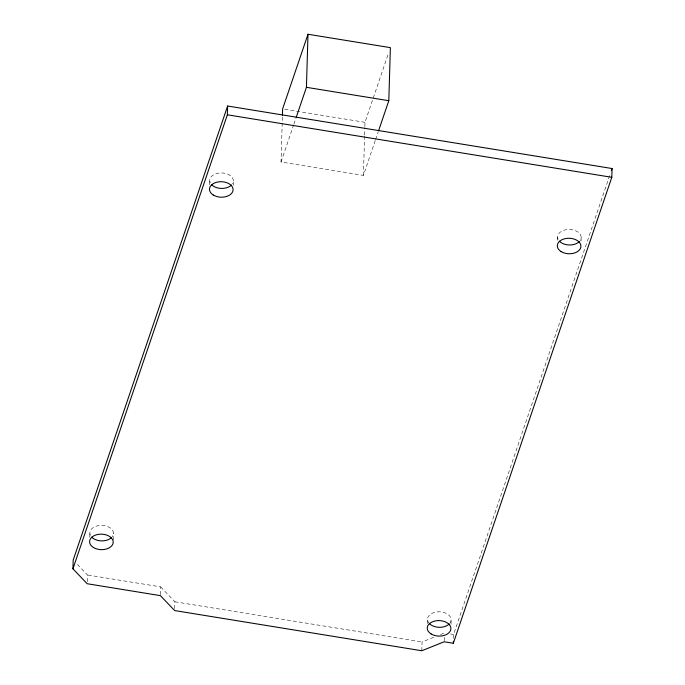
<?xml version="1.0" encoding="UTF-8"?>
<svg xmlns="http://www.w3.org/2000/svg" width="685" height="685" viewBox="0 0 685 685"><rect width="100%" height="100%" fill="white"/><g stroke="black" fill="none" stroke-linecap="round" stroke-linejoin="round"><path stroke-width="0.51" stroke-dasharray="3.42 2.57" d="M87.235 581.779L87.44 574.963L76.044 563.019M89.744 537.177L89.863 533.281M113.265 539.831L113.462 533.007M160.436 594.666L160.667 586.865L87.44 574.963M174.709 608.614L174.915 601.79L160.667 586.865M209.627 184.719L209.738 180.823M233.2 185.421L233.345 180.549M375.26 140.536L363.41 175.386L281.03 161.985L282.383 116.356M363.41 175.386L364.574 136.118M364.608 135.056L364.831 127.624M364.857 126.562L364.985 122.315L388.669 52.694M421.797 650.75L422.054 641.973L434.701 636.904M427.414 623.607L427.534 619.702M444.197 640.8L444.368 634.952M450.995 624.309L451.132 619.437M453.461 638.394L453.581 634.498L610.344 173.596M557.487 240.298L557.573 237.378M581.06 241L581.18 237.104M281.03 161.985L293.557 125.149M293.899 124.148L296.271 117.178M375.603 139.535L378.308 131.571M440.532 634.567L444.428 633.008M284.72 109.266L364.985 122.315M450.524 634.002L453.581 634.498M174.915 601.79L422.054 641.973M210.278 182.818A11.816 7.749 1.7 0 1 222.06 172.945A11.816 7.749 1.7 0 1 232.455 183.837M90.394 535.285A11.816 7.749 1.7 0 1 102.699 525.438A11.816 7.749 1.7 0 1 112.143 536.903M429.367 623.564A11.816 7.749 1.7 0 1 438.306 611.825A11.816 7.749 1.7 0 1 450.242 622.725M558.104 239.382A11.816 7.749 1.7 0 1 569.894 229.501A11.816 7.749 1.7 0 1 580.289 240.392"/><path stroke-width="1.03" d="M72.935 568.807L73.192 560.039L227.617 106.021L612.065 168.527L611.808 177.304L453.316 643.266L444.163 641.776L421.797 650.75L174.649 610.566L160.41 595.642L87.183 583.731L72.935 568.807L227.36 114.789L227.617 106.021M282.417 115.294L282.605 108.924L308.002 34.25L390.382 47.642L388.806 100.712L378.651 130.578M296.271 117.178L306.426 87.312L308.002 34.25M453.316 643.266L453.376 641.314M611.371 170.556L612.065 168.527M306.426 87.312L388.806 100.712M227.36 114.789L611.808 177.304M111.621 537.477A11.816 7.749 1.7 0 1 91.696 537.134M449.3 623.907A11.816 7.749 1.7 0 1 429.367 623.564M579.339 241.574A11.816 7.749 1.7 0 1 559.414 241.24M231.504 185.018A11.816 7.749 1.7 0 1 211.579 184.676M213.3 195.037A11.816 7.749 1.7 0 0 232.814 191.329A11.816 7.749 1.7 0 0 217.736 182.004A11.816 7.749 1.7 0 0 213.3 195.037M93.417 547.495A11.816 7.749 1.7 0 0 112.931 543.787A11.816 7.749 1.7 0 0 97.852 534.463A11.816 7.749 1.7 0 0 93.417 547.495M431.088 633.925A11.816 7.749 1.7 0 0 450.61 630.217A11.816 7.749 1.7 0 0 435.523 620.884A11.816 7.749 1.7 0 0 431.088 633.925M561.135 251.592A11.816 7.749 1.7 0 0 580.649 247.893A11.816 7.749 1.7 0 0 565.562 238.56A11.816 7.749 1.7 0 0 561.135 251.592"/></g></svg>
